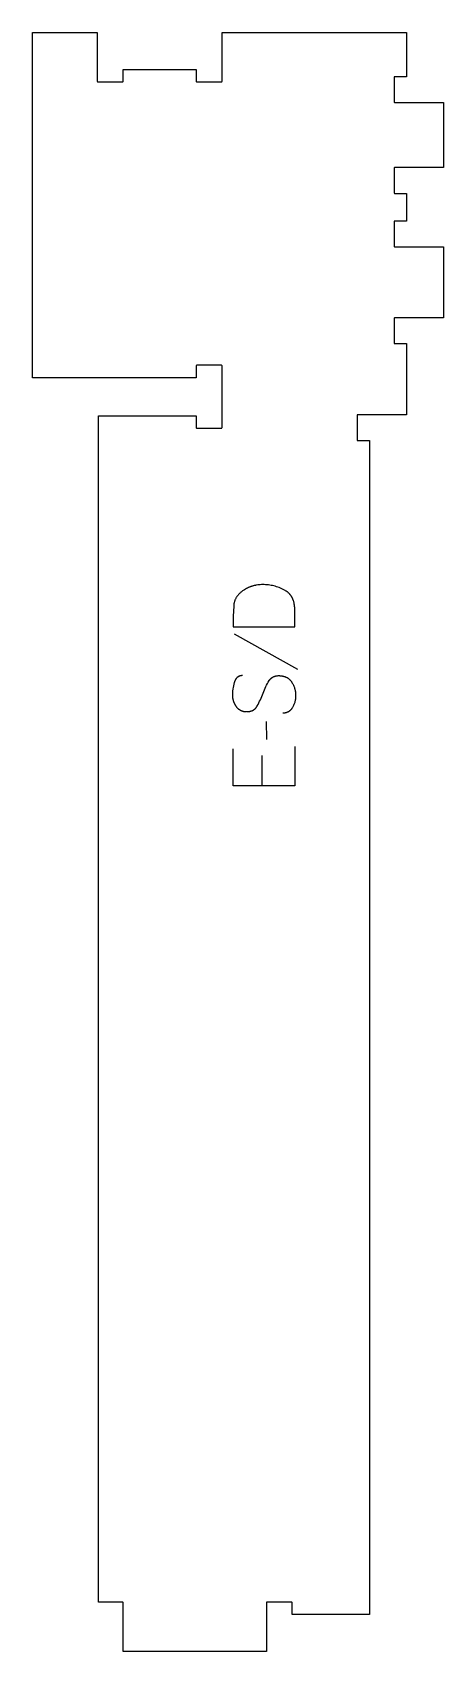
# Model space of a CAD drawing. Extents: x -97 to 102, y -417 to 368.
import ezdxf

# ---------------------------------------------------------------- set-up
doc = ezdxf.new("R2010")
doc.units = 0
doc.layers.add('1_ANYTOOL_1MMDEEP_LABELS_S', color=2, linetype='CONTINUOUS')
doc.layers.add('4_ANYTOOL_CUTTHROUGH_OUTSI', color=5, linetype='CONTINUOUS')

msp = doc.modelspace()

# ---------------------------------------------------------------- linework, layer by layer
at = {"layer": '1_ANYTOOL_1MMDEEP_LABELS_S'}
for p, q in [((0.47, 76.71), (31.24, 59.53)), ((16.11, 34.16), (16.2, 25.37)), ((13.93, 17.66), (13.93, 3))]:
    msp.add_line(p, q, dxfattribs=at)
msp.add_lwpolyline([(0, 80.14), (30, 80.14), (29.91, 88.67), (29.9, 89.08), (29.88, 89.49), (29.86, 89.88), (29.82, 90.27), (29.77, 90.65), (29.71, 91.02), (29.65, 91.38), (29.57, 91.74), (29.48, 92.09), (29.39, 92.43), (29.28, 92.76), (29.17, 93.09), (29.05, 93.4), (28.98, 93.56), (28.91, 93.71), (28.84, 93.86), (28.77, 94.01), (28.7, 94.16), (28.62, 94.31), (28.54, 94.45), (28.46, 94.59), (28.37, 94.73), (28.29, 94.87), (28.2, 95.01), (28.11, 95.14), (28.01, 95.27), (27.92, 95.4), (27.82, 95.53), (27.72, 95.66), (27.61, 95.78), (27.51, 95.9), (27.4, 96.02), (27.29, 96.14), (27.18, 96.26), (27.06, 96.37), (26.94, 96.48), (26.82, 96.59), (26.7, 96.7), (26.58, 96.81), (26.45, 96.91), (26.32, 97.01), (26.19, 97.11), (26.06, 97.21), (25.92, 97.31), (25.78, 97.4), (25.5, 97.59), (25.2, 97.76), (24.9, 97.93), (24.28, 98.25), (23.66, 98.54), (23.03, 98.82), (22.39, 99.07), (21.75, 99.31), (21.1, 99.52), (20.45, 99.72), (19.79, 99.89), (19.12, 100.04), (18.45, 100.18), (17.78, 100.29), (17.1, 100.38), (16.41, 100.45), (15.72, 100.5), (15.02, 100.53), (14.31, 100.54), (13.72, 100.53), (13.13, 100.5), (12.54, 100.46), (11.96, 100.39), (11.39, 100.3), (11.11, 100.25), (10.82, 100.19), (10.54, 100.13), (10.26, 100.07), (9.98, 100), (9.71, 99.92), (9.43, 99.84), (9.16, 99.76), (8.89, 99.67), (8.62, 99.57), (8.35, 99.47), (8.08, 99.37), (7.81, 99.26), (7.55, 99.14), (7.02, 98.9), (6.5, 98.64), (5.99, 98.36), (5.49, 98.06), (5.18, 97.86), (4.88, 97.66), (4.6, 97.46), (4.32, 97.26), (4.05, 97.05), (3.79, 96.84), (3.54, 96.62), (3.3, 96.4), (3.07, 96.18), (2.84, 95.96), (2.63, 95.73), (2.43, 95.5), (2.23, 95.26), (2.05, 95.02), (1.87, 94.78), (1.7, 94.53), (1.55, 94.28), (1.4, 94.03), (1.26, 93.77), (1.13, 93.51), (1.01, 93.25), (0.9, 92.98), (0.8, 92.71), (0.7, 92.44), (0.62, 92.16), (0.55, 91.88), (0.48, 91.6), (0.43, 91.31), (0.38, 91.02), (0.35, 90.73), (0.32, 90.43), (0.3, 90.13), (0.1, 85.23)], close=True, dxfattribs=at)
for points in [[(4.59, 56.4), (4.4, 56.4), (4.31, 56.39), (4.21, 56.39), (4.12, 56.38), (4.03, 56.37), (3.95, 56.36), (3.86, 56.35), (3.77, 56.33), (3.69, 56.32), (3.6, 56.3), (3.52, 56.28), (3.44, 56.26), (3.35, 56.24), (3.27, 56.22), (3.2, 56.19), (3.12, 56.17), (3.04, 56.14), (2.96, 56.11), (2.89, 56.08), (2.81, 56.04), (2.74, 56.01), (2.67, 55.97), (2.6, 55.94), (2.53, 55.9), (2.46, 55.86), (2.39, 55.81), (2.33, 55.77), (2.26, 55.72), (2.19, 55.67), (2.13, 55.63), (2.07, 55.57), (2.01, 55.52), (1.95, 55.47), (1.89, 55.41), (1.83, 55.36), (1.77, 55.3), (1.71, 55.24), (1.66, 55.17), (1.6, 55.11), (1.55, 55.05), (1.5, 54.98), (1.44, 54.91), (1.39, 54.84), (1.34, 54.77), (1.3, 54.7), (1.25, 54.62), (1.2, 54.54), (1.16, 54.47), (1.11, 54.39), (1.07, 54.3), (1.03, 54.22), (0.95, 54.05), (0.87, 53.87), (0.8, 53.69), (0.73, 53.5), (0.66, 53.3), (0.6, 53.1), (0.38, 52.29), (0.19, 51.5), (0.03, 50.72), (-0.11, 49.95), (-0.16, 49.57), (-0.21, 49.2), (-0.25, 48.82), (-0.28, 48.46), (-0.31, 48.09), (-0.33, 47.73), (-0.34, 47.37), (-0.34, 47.01), (-0.34, 46.82), (-0.34, 46.63), (-0.33, 46.43), (-0.31, 46.24), (-0.3, 46.05), (-0.28, 45.86), (-0.25, 45.68), (-0.23, 45.49), (-0.2, 45.31), (-0.16, 45.12), (-0.13, 44.94), (-0.08, 44.76), (-0.04, 44.58), (0.01, 44.4), (0.06, 44.22), (0.12, 44.05), (0.18, 43.87), (0.24, 43.7), (0.31, 43.53), (0.38, 43.35), (0.45, 43.18), (0.53, 43.02), (0.61, 42.85), (0.69, 42.68), (0.78, 42.52), (0.87, 42.35), (0.97, 42.19), (1.07, 42.03), (1.17, 41.87), (1.28, 41.71), (1.39, 41.56), (1.5, 41.4), (1.61, 41.25), (1.73, 41.1), (1.85, 40.96), (1.97, 40.82), (2.1, 40.68), (2.23, 40.56), (2.36, 40.43), (2.5, 40.31), (2.64, 40.2), (2.78, 40.09), (2.92, 39.98), (3.07, 39.89), (3.22, 39.79), (3.38, 39.7), (3.54, 39.62), (3.7, 39.54), (3.86, 39.46), (4.03, 39.39), (4.2, 39.32), (4.37, 39.26), (4.55, 39.21), (4.72, 39.16), (4.91, 39.11), (5.09, 39.07), (5.28, 39.03), (5.47, 39), (5.67, 38.97), (5.86, 38.95), (6.06, 38.94), (6.27, 38.92), (6.48, 38.92), (6.69, 38.91), (6.9, 38.92), (7.11, 38.93), (7.32, 38.94), (7.52, 38.96), (7.72, 38.98), (7.92, 39.01), (8.11, 39.05), (8.3, 39.09), (8.49, 39.14), (8.67, 39.19), (8.85, 39.25), (9.02, 39.31), (9.11, 39.35), (9.2, 39.38), (9.28, 39.42), (9.36, 39.46), (9.44, 39.5), (9.53, 39.54), (9.61, 39.58), (9.69, 39.62), (9.76, 39.67), (9.84, 39.71), (9.92, 39.76), (9.99, 39.81), (10.07, 39.86), (10.14, 39.91), (10.22, 39.96), (10.29, 40.02), (10.36, 40.08), (10.43, 40.13), (10.5, 40.19), (10.57, 40.25), (10.64, 40.31), (10.7, 40.38), (10.77, 40.44), (10.83, 40.51), (10.96, 40.64), (11.08, 40.78), (11.2, 40.93), (11.32, 41.08), (11.43, 41.24), (11.54, 41.4), (11.64, 41.57), (11.74, 41.74), (12.13, 42.46), (12.51, 43.19), (12.88, 43.94), (13.24, 44.7), (13.59, 45.48), (13.93, 46.27), (14.26, 47.09), (14.57, 47.91), (14.88, 48.74), (15.2, 49.55), (15.54, 50.33), (15.9, 51.1), (16.27, 51.84), (16.66, 52.57), (17.07, 53.27), (17.49, 53.96), (17.59, 54.12), (17.71, 54.28), (17.82, 54.44), (17.88, 54.51), (17.95, 54.59), (18.01, 54.66), (18.07, 54.73), (18.13, 54.8), (18.2, 54.86), (18.27, 54.93), (18.33, 54.99), (18.4, 55.06), (18.47, 55.12), (18.54, 55.18), (18.61, 55.24), (18.68, 55.3), (18.75, 55.35), (18.83, 55.41), (18.9, 55.46), (18.98, 55.51), (19.05, 55.56), (19.13, 55.61), (19.21, 55.66), (19.29, 55.7), (19.37, 55.75), (19.45, 55.79), (19.54, 55.83), (19.62, 55.87), (19.7, 55.91), (19.79, 55.94), (19.88, 55.98), (19.96, 56.01), (20.05, 56.05), (20.14, 56.08), (20.23, 56.11), (20.32, 56.13), (20.42, 56.16), (20.6, 56.21), (20.79, 56.25), (20.99, 56.29), (21.19, 56.32), (21.39, 56.34), (21.6, 56.36), (21.81, 56.38), (22.03, 56.39), (22.25, 56.39), (22.47, 56.38), (22.7, 56.37), (22.93, 56.36), (23.16, 56.34), (23.39, 56.31), (23.61, 56.28), (23.83, 56.24), (24.05, 56.2), (24.26, 56.15), (24.47, 56.1), (24.67, 56.05), (24.88, 55.98), (25.07, 55.92), (25.27, 55.85), (25.46, 55.77), (25.65, 55.69), (25.83, 55.6), (26.01, 55.51), (26.19, 55.41), (26.36, 55.31), (26.53, 55.21), (26.69, 55.09), (26.85, 54.98), (27.01, 54.86), (27.16, 54.73), (27.31, 54.6), (27.46, 54.46), (27.6, 54.32), (27.74, 54.17), (27.88, 54.02), (28.01, 53.86), (28.14, 53.7), (28.26, 53.53), (28.38, 53.36), (28.5, 53.19), (28.72, 52.82), (28.92, 52.46), (29.11, 52.09), (29.29, 51.72), (29.45, 51.35), (29.6, 50.97), (29.74, 50.58), (29.8, 50.39), (29.86, 50.2), (29.92, 50), (29.97, 49.81), (30.02, 49.61), (30.06, 49.41), (30.11, 49.21), (30.14, 49.01), (30.21, 48.61), (30.27, 48.21), (30.3, 47.8), (30.33, 47.39), (30.34, 46.97), (30.34, 46.56), (30.33, 46.16), (30.3, 45.75), (30.26, 45.36), (30.21, 44.96), (30.15, 44.57), (30.07, 44.19), (29.98, 43.81), (29.88, 43.44), (29.76, 43.06), (29.63, 42.7), (29.49, 42.33), (29.34, 41.98), (29.17, 41.62), (28.99, 41.27), (28.8, 40.93), (28.7, 40.76), (28.6, 40.6), (28.49, 40.44), (28.38, 40.29), (28.27, 40.14), (28.15, 40), (28.03, 39.86), (27.91, 39.73), (27.79, 39.6), (27.66, 39.48), (27.53, 39.37), (27.4, 39.26), (27.33, 39.2), (27.26, 39.15), (27.2, 39.1), (27.13, 39.05), (27.05, 39.01), (26.98, 38.96), (26.91, 38.91), (26.84, 38.87), (26.77, 38.83), (26.69, 38.79), (26.62, 38.75), (26.54, 38.71), (26.47, 38.67), (26.39, 38.64), (26.31, 38.6), (26.23, 38.57), (26.15, 38.54), (26.07, 38.51), (25.99, 38.48), (25.91, 38.45), (25.75, 38.4), (25.58, 38.36), (25.41, 38.32), (25.23, 38.28), (25.06, 38.25), (24.88, 38.23), (24.69, 38.21), (24.51, 38.2), (24.32, 38.19), (24.13, 38.19)], [(30, 21.94), (30, 3), (0, 3), (0, 20.83)]]:
    msp.add_lwpolyline(points, dxfattribs=at)
at = {"layer": '4_ANYTOOL_CUTTHROUGH_OUTSI'}
msp.add_lwpolyline([(84.13, 368.44), (84.13, 346.94), (78.38, 346.94, 0.414214), (78.13, 346.69), (78.13, 334.69, 0.414214), (78.38, 334.44), (102.13, 334.44), (102.13, 302.85), (78.38, 302.85, 0.414214), (78.13, 302.6), (78.13, 290.6, 0.414214), (78.38, 290.35), (84.13, 290.35), (84.13, 276.94), (78.38, 276.94, 0.414214), (78.13, 276.69), (78.13, 264.69, 0.414214), (78.38, 264.44), (102.13, 264.44), (102.13, 229.94), (78.38, 229.94, 0.414214), (78.13, 229.69), (78.13, 217.69, 0.414214), (78.38, 217.44), (84.13, 217.44), (84.13, 182.94), (60.39, 182.94, 0.414214), (60.14, 182.69), (60.14, 170.69, 0.414214), (60.39, 170.44), (66.14, 170.44), (66.14, -399.06), (28.64, -399.06), (28.64, -393.31, 0.414193), (28.39, -393.06), (16.39, -393.06, 0.414214), (16.14, -393.31), (16.14, -417.06), (-53.36, -417.06), (-53.36, -393.31, 0.414214), (-53.61, -393.06), (-65.37, -393.06), (-65.37, 182.44), (-17.87, 182.44), (-17.87, 176.69, 0.414214), (-17.62, 176.44), (-5.62, 176.44, 0.414214), (-5.37, 176.69), (-5.37, 206.69, 0.414214), (-5.62, 206.94), (-17.62, 206.94, 0.414214), (-17.87, 206.69), (-17.87, 200.94), (-97.37, 200.94), (-97.37, 368.44), (-65.87, 368.44), (-65.87, 344.69, 0.414214), (-65.62, 344.44), (-53.62, 344.44, 0.414214), (-53.37, 344.69), (-53.37, 350.44), (-17.87, 350.44), (-17.87, 344.69, 0.414214), (-17.62, 344.44), (-5.62, 344.44, 0.414214), (-5.37, 344.69), (-5.37, 368.44)], format="xyb", close=True, dxfattribs=at)

doc.saveas('drawing.dxf')
